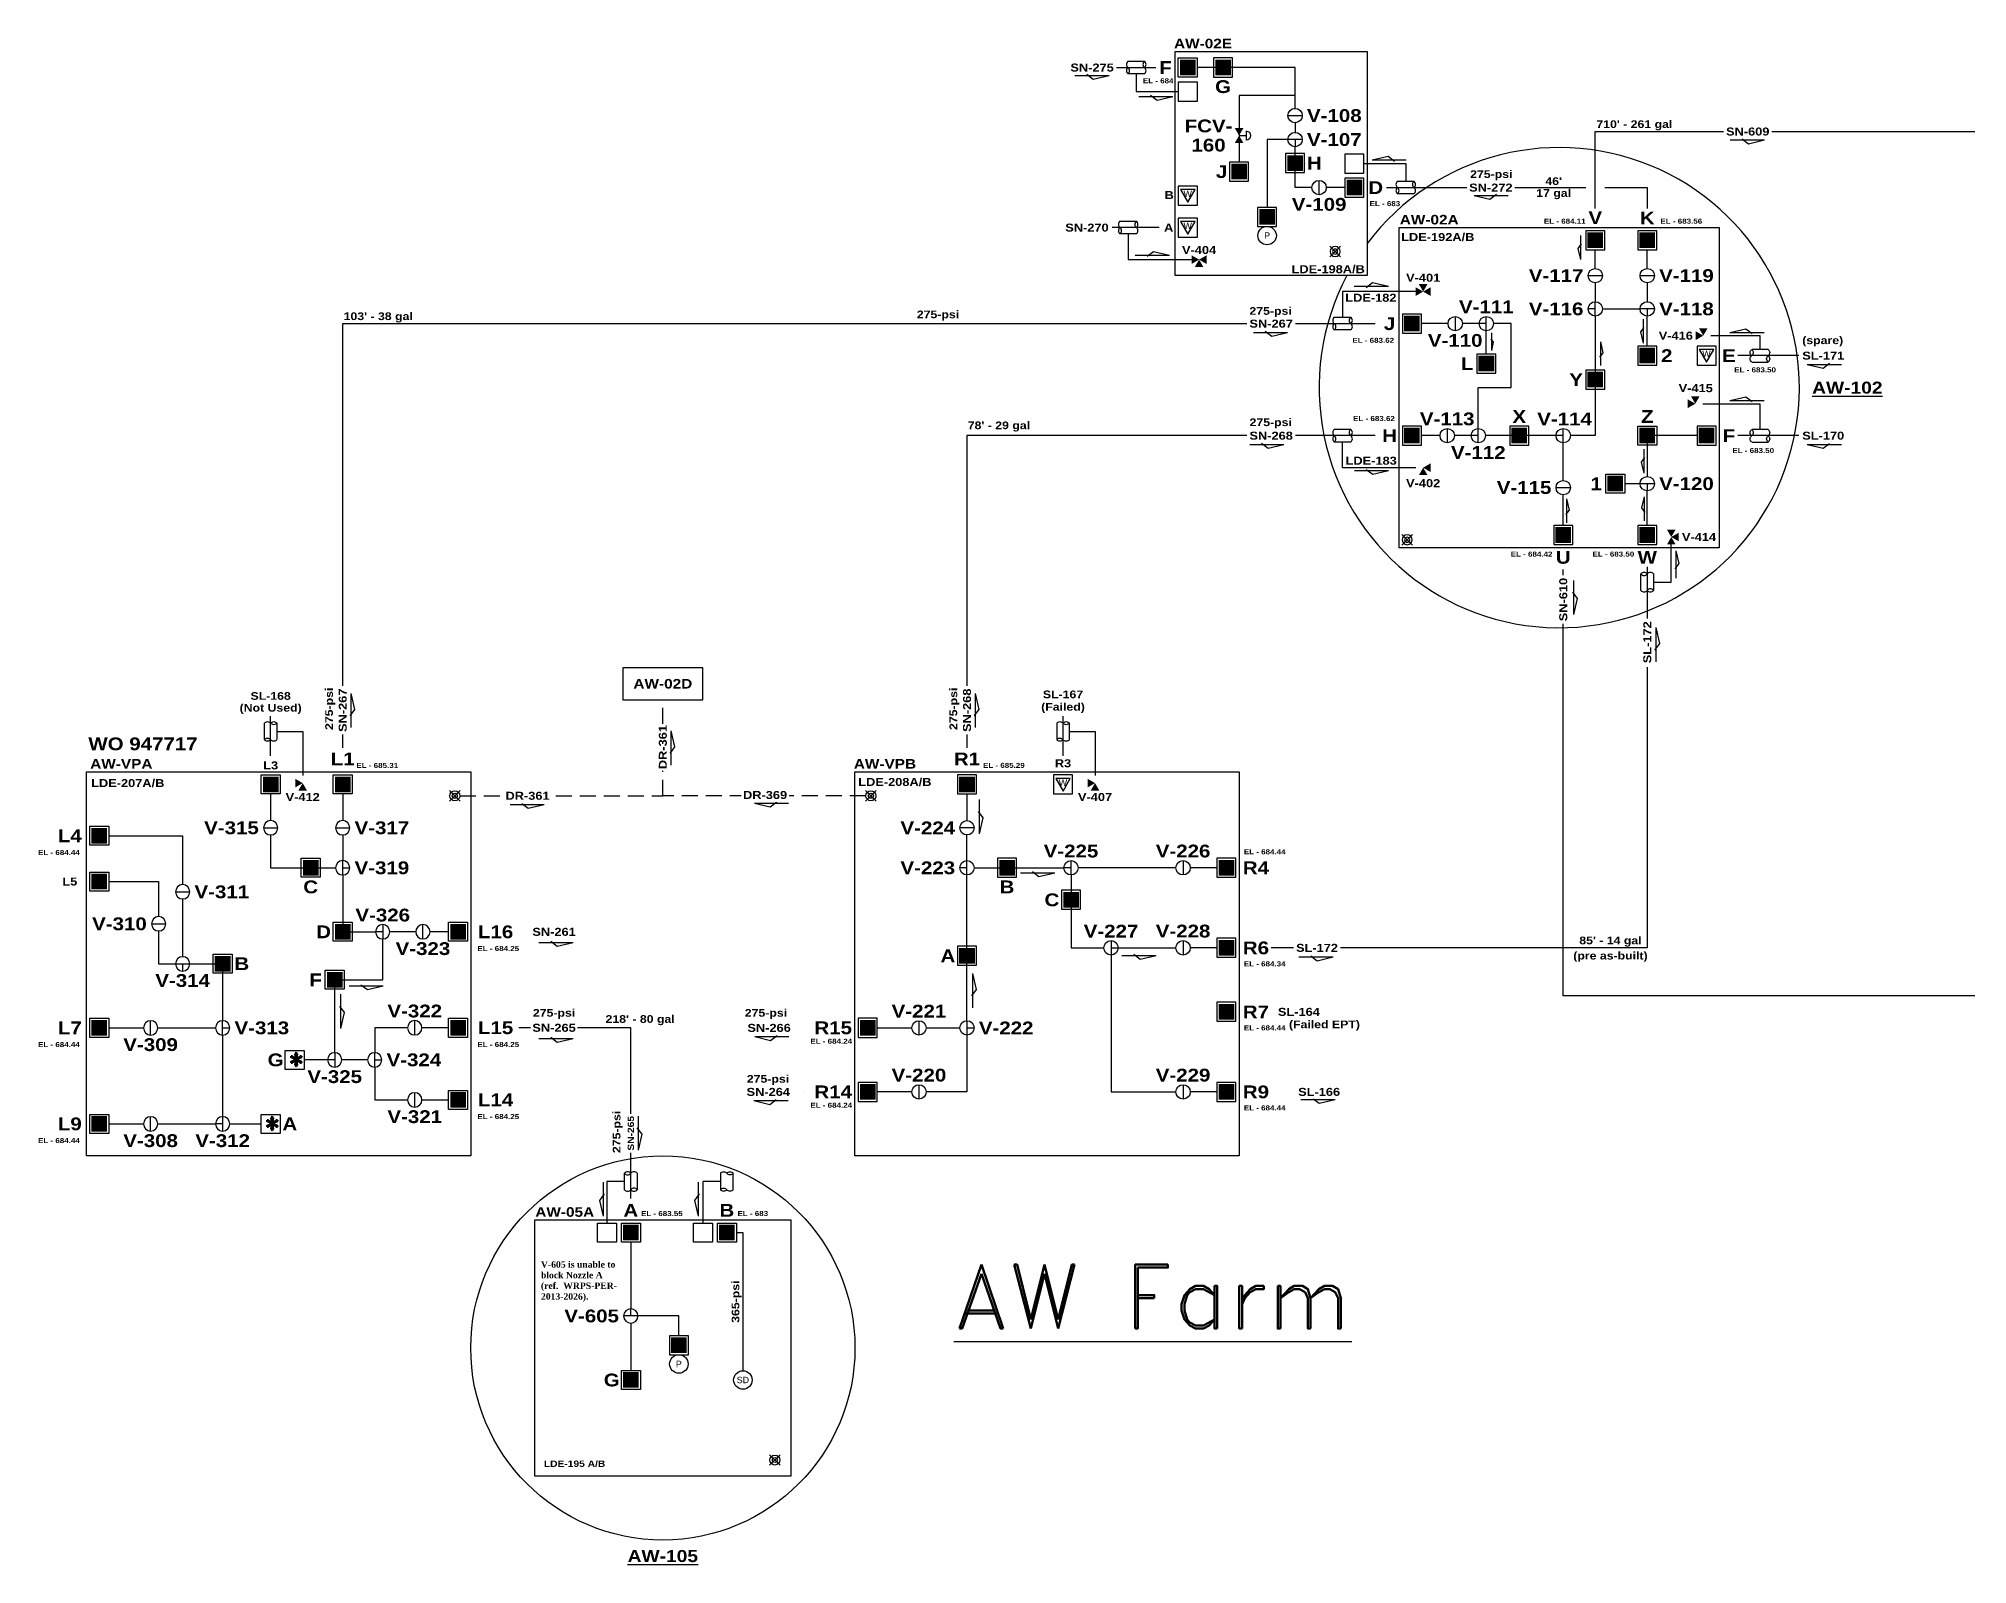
# Model space of a CAD drawing. Header units: inches. Extents: x -64 to 68, y 27 to 69.
# Drawn here: x -63.96 to -33.83, y 26.83 to 50.67 of the extents above; entities that cross this region are included whole.
import ezdxf
from ezdxf.enums import TextEntityAlignment as Align

# ---------------------------------------------------------------- set-up
doc = ezdxf.new("R2010")
doc.units = ezdxf.units.IN
doc.header["$MEASUREMENT"] = 0
doc.linetypes.add('DASHED2', pattern=[0.375, 0.25, -0.125])
for name, color, linetype in [('Drain Route', 7, 'DASHED2'), ('Jumper', 7, 'Continuous'), ('Other Transfer Line', 7, 'Continuous'), ('Route - Direct Transfer', 1, 'Continuous'), ('Route - Phys Connected', 5, 'Continuous'), ('Structure - Other', 7, 'Continuous'), ('Symbols', 7, 'Continuous'), ('Text', 7, 'Continuous'), ('Text - Updated Line Volume', 7, 'Continuous'), ('TITLE', 7, 'Continuous'), ('Valve - Other- Not DVI Credited', 7, 'Continuous'), ('Valve - SS - DVI Credited', 5, 'Continuous'), ('Valve - SS - DVI Position Dependent', 1, 'Continuous')]:
    doc.layers.add(name, color=color, linetype=linetype)
doc.styles.add('DWG TEXT', font='')
doc.styles.add('DWG TEXT 2', font='arial.ttf')
doc.styles.add('ROMAND', font='ROMAND')
doc.styles.get("Standard").update_dxf_attribs({"font": 'arial.ttf'})
doc.styles.get('DWG TEXT').set_extended_font_data('Arial Black')

# ---------------------------------------------------------------- blocks, each defined once
blk = doc.blocks.new('Direction Arrow')
for p, q in [((0, 0), (-0.534, 0)), ((-0.248, -0.058), (-0.349, 0.018)), ((0, 0), (-0.248, -0.058))]:
    blk.add_line(p, q)
blk = doc.blocks.new('Floor Drain')
for p, q in [((-0.083, 0.083), (0.083, -0.083)), ((0.083, 0.083), (-0.083, -0.083))]:
    blk.add_line(p, q)
for radius in [0.0781, 0.0391]:
    blk.add_circle((0, 0), radius)
blk = doc.blocks.new('Connected Nozzle')
blk.add_hatch(color=256).paths.add_polyline_path([(-0.026, 0.026), (-0.026, 0.271), (-0.271, 0.271), (-0.271, 0.026)])
for p, q in [((0, 0.297), (-0.297, 0.297)), ((-0.297, 0.297), (-0.297, 0)), ((-0.297, 0), (0, 0)), ((0, 0), (0, 0.297))]:
    blk.add_line(p, q)
blk = doc.blocks.new('Encasement Drain')
for points in [[(-0.117, 0.068), (-0.117, -0.068), (0.117, -0.068), (0.117, 0.068)], [(0, 0), (-0.117, -0.068), (-0.117, 0.068)], [(0, 0), (-0.068, -0.117), (0.068, -0.117)]]:
    blk.add_solid(points)
blk = doc.blocks.new('Encasement Tee')
for p, q in [((0, 0.099), (0.257, 0.099)), ((0.257, -0.099), (0, -0.099))]:
    blk.add_line(p, q)
for centre, start, end in [((0.038, 0.049), 127.3019, 232.6981), ((0.295, 0.049), 127.3019, 232.6981), ((0.295, 0.049), 127.3019, 232.6981), ((0.22, 0.049), 307.3019, 52.6981), ((0.038, -0.049), 127.3019, 232.6981), ((-0.038, -0.049), 307.3019, 52.6981), ((0.22, -0.049), 307.3019, 52.6981)]:
    blk.add_arc(centre, 0.062, start, end)
blk = doc.blocks.new('Open Nozzle')
for p, q in [((0, 0.297), (-0.297, 0.297)), ((-0.297, 0.297), (-0.297, 0)), ((-0.297, 0), (0, 0)), ((0, 0), (0, 0.297))]:
    blk.add_line(p, q)
blk = doc.blocks.new('Flow Control Valve')
for p, q in [((-0.11, 0.071), (-0.11, -0.071)), ((0, 0), (-0.11, 0))]:
    blk.add_line(p, q)
blk.add_arc((-0.11, 0), 0.0707, 90, 270)
blk.add_solid([(0.068, -0.117), (-0.068, -0.117), (-0.068, 0.117), (0.068, 0.117)])
blk = doc.blocks.new('3-Way Valve')
for p, q in [((0, 0.112), (0, -0.112)), ((0, 0), (0.112, 0))]:
    blk.add_line(p, q)
blk.add_circle((0, 0), 0.112)
blk = doc.blocks.new('Slurry Distributor')
blk.add_circle((0, 0), 0.144)
at = {"style": 'DWG TEXT 2'}
blk.add_text('SD', height=0.1, dxfattribs=at).set_placement((0, 0), align=Align.MIDDLE)
blk = doc.blocks.new('Pump')
blk.add_circle((0, 0), 0.144)
at = {"style": 'DWG TEXT 2'}
blk.add_text('P', height=0.1, dxfattribs=at).set_placement((0, 0), align=Align.MIDDLE)
blk = doc.blocks.new('2-Way Valve')
blk.add_line((0, 0.112), (0, -0.112))
blk.add_circle((0, 0), 0.112)
blk = doc.blocks.new('Process Blank')
for p, q in [((0, 0.297), (-0.297, 0.297)), ((-0.297, 0.297), (-0.297, 0)), ((-0.297, 0), (0, 0)), ((0, 0), (0, 0.297))]:
    blk.add_line(p, q)
at = {"style": 'ROMAND'}
blk.add_text('*', height=0.375, dxfattribs=at).set_placement((-0.301, -0.114))
blk = doc.blocks.new('Isolation Blank')
for p, q in [((0, 0.297), (-0.297, 0.297)), ((-0.297, 0.297), (-0.297, 0)), ((-0.297, 0), (0, 0)), ((-0.035, 0.244), (-0.263, 0.244)), ((-0.263, 0.244), (-0.149, 0.046)), ((-0.149, 0.046), (-0.035, 0.244)), ((0, 0), (0, 0.297))]:
    blk.add_line(p, q)

msp = doc.modelspace()

# ---------------------------------------------------------------- linework, layer by layer
for p, q in [((-41.348, 45.74), (-41.348, 46.104)), ((-52.019, 34.216), (-52.019, 34.216))]:
    msp.add_line(p, q)
msp.add_arc((-40.209, 45.216), 3.75, 152.1819, 191.537)
at = {"layer": 'Drain Route', "color": 7}
for points in [[(-57.381, 38.841), (-54.209, 38.841), (-54.209, 40.341)], [(-51.037, 38.841), (-54.209, 38.841)]]:
    msp.add_lwpolyline(points, dxfattribs=at)
at = {"layer": 'Jumper'}
for points in [[(-47.123, 50.216), (-46.509, 50.216)], [(-44.334, 49.578), (-44.334, 50.216), (-45.861, 50.216)], [(-44.334, 49.779), (-45.209, 49.779), (-45.209, 48.74)], [(-44.334, 49.354), (-44.334, 49.203)], [(-44.446, 49.091), (-44.771, 49.091), (-44.771, 48.033)], [(-44.071, 48.341), (-44.334, 48.341), (-44.334, 48.979)], [(-43.556, 48.341), (-43.847, 48.341)], [(-38.834, 47.078), (-38.834, 47.369)], [(-38.834, 46.854), (-38.834, 46.557)], [(-42.071, 44.466), (-42.361, 44.466)], [(-38.056, 44.466), (-38.834, 44.466), (-38.834, 43.828)], [(-38.946, 43.716), (-39.185, 43.716)], [(-40.146, 43.064), (-40.146, 43.542)], [(-38.834, 43.064), (-38.834, 43.604)], [(-38.834, 42.416), (-38.834, 41.608)], [(-38.834, 40.851), (-38.834, 36.466), (-44.709, 36.466)], [(-60.334, 38.869), (-60.334, 38.453)], [(-49.459, 38.869), (-49.459, 38.453)], [(-62.861, 38.216), (-61.709, 38.216), (-61.709, 37.453)], [(-49.459, 37.828), (-49.459, 38.229)], [(-49.347, 37.716), (-47.946, 37.716)], [(-46.196, 37.716), (-47.722, 37.716)], [(-45.556, 37.716), (-45.972, 37.716)], [(-62.861, 37.501), (-62.084, 37.501), (-62.084, 36.953)], [(-49.459, 35.328), (-49.459, 37.604)], [(-47.834, 37.604), (-47.834, 36.466), (-47.321, 36.466)], [(-61.709, 37.229), (-61.709, 36.328)], [(-62.084, 36.729), (-62.084, 36.216), (-61.821, 36.216)], [(-57.556, 36.716), (-57.844, 36.716)], [(-47.097, 36.466), (-46.196, 36.466)], [(-45.556, 36.466), (-45.972, 36.466)], [(-61.597, 36.216), (-61.084, 36.216), (-61.084, 35.328)], [(-47.209, 36.354), (-47.209, 34.216), (-46.196, 34.216)], [(-62.861, 35.216), (-62.321, 35.216)], [(-62.097, 35.216), (-61.196, 35.216)], [(-61.084, 35.104), (-61.084, 33.828)], [(-50.861, 35.216), (-50.321, 35.216)], [(-50.097, 35.216), (-49.571, 35.216)], [(-49.459, 35.104), (-49.459, 34.216), (-50.097, 34.216)], [(-57.972, 34.091), (-57.556, 34.091)], [(-50.321, 34.216), (-50.861, 34.216)], [(-45.556, 34.216), (-45.972, 34.216)], [(-62.861, 33.716), (-62.321, 33.716)], [(-62.097, 33.716), (-61.196, 33.716)], [(-60.972, 33.716), (-60.482, 33.716)], [(-53.06, 32.018), (-52.959, 32.018), (-52.959, 29.86)], [(-53.959, 30.408), (-53.959, 30.716), (-54.597, 30.716)]]:
    msp.add_lwpolyline(points, dxfattribs=at)
at = {"layer": 'Other Transfer Line'}
msp.add_line((-46.459, 47.716), (-47.192, 47.716), dxfattribs=at)
for points in [[(-46.815, 50.119), (-46.815, 49.841), (-46.159, 49.841)], [(-43.259, 48.716), (-42.607, 48.716), (-42.607, 48.44)], [(-42.909, 48.341), (-41.652, 48.341)], [(-40.902, 48.341), (-39.796, 48.341)], [(-39.497, 48.341), (-38.834, 48.341), (-38.834, 48.016)], [(-46.942, 47.618), (-46.942, 47.216), (-45.951, 47.216)], [(-42.451, 46.716), (-43.593, 46.716), (-43.593, 46.315)], [(-37.842, 46.028), (-37.074, 46.028), (-37.074, 45.814)], [(-36.466, 45.716), (-37.421, 45.716)], [(-37.967, 44.965), (-37.074, 44.965), (-37.074, 44.564)], [(-43.084, 44.466), (-49.459, 44.466), (-49.459, 39.591)], [(-42.451, 43.966), (-43.593, 43.966), (-43.593, 44.368)], [(-36.466, 44.466), (-37.421, 44.466)], [(-38.735, 42.178), (-38.459, 42.178), (-38.459, 42.766)], [(-28.252, 35.716), (-40.146, 35.716), (-40.146, 42.376)], [(-60.334, 39.466), (-60.334, 40.085)], [(-47.959, 39.466), (-47.959, 40.085)], [(-60.235, 39.847), (-59.834, 39.847), (-59.834, 39.157)], [(-47.86, 39.847), (-47.459, 39.847), (-47.459, 39.157)], [(-54.808, 32.816), (-55.084, 32.816), (-55.084, 32.166)], [(-53.307, 32.816), (-53.584, 32.816), (-53.584, 32.166)]]:
    msp.add_lwpolyline(points, dxfattribs=at)
at = {"layer": 'Route - Direct Transfer'}
for points in [[(-39.646, 48.016), (-39.646, 49.216), (-33.209, 49.216), (-33.209, 37.216), (-28.252, 37.216)], [(-39.646, 47.078), (-39.646, 47.369)], [(-39.646, 46.854), (-39.646, 46.557)], [(-41.946, 46.216), (-42.361, 46.216)], [(-41.46, 46.216), (-41.722, 46.216)], [(-41.473, 44.578), (-41.473, 45.216), (-40.959, 45.216), (-40.959, 46.216), (-41.236, 46.216)], [(-39.646, 46.334), (-39.646, 44.466), (-40.035, 44.466)], [(-40.258, 44.466), (-41.361, 44.466)], [(-59.209, 38.869), (-59.209, 38.453)], [(-59.209, 38.229), (-59.209, 37.828)], [(-59.209, 37.604), (-59.209, 36.716), (-58.696, 36.716)], [(-59.334, 34.828), (-59.334, 35.966), (-58.584, 35.966), (-58.584, 36.604)], [(-58.196, 35.217), (-58.709, 35.217), (-58.709, 34.828)], [(-57.556, 35.217), (-57.972, 35.217)], [(-54.709, 32.551), (-54.709, 35.217), (-56.459, 35.217)], [(-58.821, 34.716), (-59.222, 34.716)], [(-54.709, 31.869), (-54.709, 30.828)], [(-54.709, 30.604), (-54.709, 29.865)]]:
    msp.add_lwpolyline(points, dxfattribs=at)
at = {"layer": 'Route - Phys Connected'}
for p, q in [((-39.535, 46.446), (-38.946, 46.446)), ((-38.834, 45.865), (-38.834, 46.334)), ((-40.146, 43.766), (-40.146, 44.354)), ((-52.209, 32.216), (-52.209, 28.216))]:
    msp.add_line(p, q, dxfattribs=at)
for points in [[(-42.709, 42.716), (-42.709, 47.716), (-37.709, 47.716), (-37.709, 42.716)], [(-63.209, 39.216), (-57.209, 39.216), (-57.209, 33.216), (-63.209, 33.216)], [(-56.209, 32.216), (-52.209, 32.216), (-52.209, 28.216), (-56.209, 28.216)], [(-56.209, 28.216), (-56.209, 32.216), (-52.209, 32.216), (-52.209, 28.216)]]:
    msp.add_lwpolyline(points, close=True, dxfattribs=at)
for points in [[(-41.585, 44.466), (-41.847, 44.466)], [(-60.334, 38.229), (-60.334, 37.716), (-59.321, 37.716)], [(-58.068, 36.716), (-58.472, 36.716)], [(-59.446, 34.716), (-59.81, 34.716)], [(-58.709, 34.604), (-58.709, 34.091), (-58.196, 34.091)]]:
    msp.add_lwpolyline(points, dxfattribs=at)
at = {"layer": 'Structure - Other'}
for points in [[(-46.209, 50.466), (-43.209, 50.466), (-43.209, 46.966), (-46.209, 46.966)], [(-53.584, 40.841), (-54.834, 40.841), (-54.834, 40.341), (-53.584, 40.341)], [(-51.209, 39.216), (-45.209, 39.216), (-45.209, 33.216), (-51.209, 33.216)]]:
    msp.add_lwpolyline(points, close=True, dxfattribs=at)
at = {"layer": 'Symbols'}
for points in [[(-55.232, 32.166), (-54.935, 32.166), (-54.935, 31.869), (-55.232, 31.869)], [(-53.732, 32.166), (-53.435, 32.166), (-53.435, 31.869), (-53.732, 31.869)]]:
    msp.add_lwpolyline(points, close=True, dxfattribs=at)

# ---------------------------------------------------------------- block references
at = {"layer": 'Route - Direct Transfer'}
for p in [(-39.498, 47.369), (-42.361, 46.068), (-39.498, 45.193), (-40.685, 44.318)]:
    msp.add_blockref('Connected Nozzle', p, dxfattribs=at)
at = {"layer": 'Route - Direct Transfer', "xscale": -1}
for p in [(-59.357, 38.869), (-59.357, 36.568), (-59.482, 35.818), (-57.556, 35.068)]:
    msp.add_blockref('Connected Nozzle', p, dxfattribs=at)
at = {"layer": 'Route - Direct Transfer', "xscale": -1, "rotation": 180}
for p in [(-54.56, 32.166), (-54.56, 29.865)]:
    msp.add_blockref('Connected Nozzle', p, dxfattribs=at)
at = {"layer": 'Route - Phys Connected'}
msp.add_blockref('Connected Nozzle', (-38.685, 45.568), dxfattribs=at)
at = {"layer": 'Route - Phys Connected', "xscale": -1}
for name, p in [('Connected Nozzle', (-59.857, 37.568)), ('Process Blank', (-60.107, 34.568))]:
    msp.add_blockref(name, p, dxfattribs=at)
at = {"layer": 'Symbols'}
for name, p in [('Encasement Tee', (-46.944, 50.215)), ('Connected Nozzle', (-45.31, 50.068)), ('Direction Arrow', (-47.238, 50.089)), ('Direction Arrow', (-46.243, 49.76)), ('Open Nozzle', (-45.861, 49.693)), ('Connected Nozzle', (-44.185, 48.574)), ('Open Nozzle', (-43.259, 48.568)), ('Direction Arrow', (-37.003, 49.079)), ('Connected Nozzle', (-45.06, 48.443)), ('Isolation Blank', (-45.861, 48.068)), ('Connected Nozzle', (-43.259, 48.193)), ('Encasement Tee', (-42.735, 48.341)), ('Connected Nozzle', (-44.623, 47.735)), ('Encasement Tee', (-47.07, 47.716)), ('Isolation Blank', (-45.861, 47.568)), ('Pump', (-44.771, 47.591)), ('Connected Nozzle', (-38.685, 47.369)), ('Direction Arrow', (-44.451, 46.074)), ('Encasement Tee', (-43.722, 46.216)), ('Isolation Blank', (-37.759, 45.568)), ('Connected Nozzle', (-41.199, 45.443)), ('Connected Nozzle', (-42.361, 44.318)), ('Connected Nozzle', (-37.759, 44.318)), ('Direction Arrow', (-44.508, 44.323)), ('Encasement Tee', (-43.722, 44.466)), ('Encasement Drain', (-42.334, 43.966)), ('Direction Arrow', (-42.874, 43.915)), ('Connected Nozzle', (-39.998, 42.766)), ('Connected Nozzle', (-38.685, 42.766)), ('Connected Nozzle', (-49.31, 38.869)), ('Isolation Blank', (-47.81, 38.869)), ('Floor Drain', (-57.459, 38.841)), ('Floor Drain', (-50.959, 38.841)), ('Direction Arrow', (-56.062, 38.699)), ('Connected Nozzle', (-48.685, 37.568)), ('Connected Nozzle', (-45.259, 37.568)), ('Direction Arrow', (-48.088, 37.633)), ('Connected Nozzle', (-47.685, 37.068)), ('Direction Arrow', (-55.611, 36.545)), ('Connected Nozzle', (-49.31, 36.193)), ('Connected Nozzle', (-45.259, 36.318)), ('Direction Arrow', (-46.506, 36.342)), ('Direction Arrow', (-43.742, 36.318)), ('Direction Arrow', (-58.576, 35.866)), ('Connected Nozzle', (-45.259, 35.318)), ('Connected Nozzle', (-50.861, 35.068)), ('Direction Arrow', (-55.611, 35.045)), ('Connected Nozzle', (-50.861, 34.068)), ('Connected Nozzle', (-45.259, 34.068)), ('Direction Arrow', (-43.71, 34.091)), ('Pump', (-53.959, 29.966)), ('Slurry Distributor', (-52.959, 29.716)), ('Floor Drain', (-52.459, 28.466))]:
    msp.add_blockref(name, p, dxfattribs=at)
at = {"layer": 'Symbols', "xscale": -1}
for name, p in [('Connected Nozzle', (-46.159, 50.068)), ('Flow Control Valve', (-45.209, 49.154)), ('Direction Arrow', (-41.539, 48.218)), ('Encasement Drain', (-45.834, 47.216)), ('Encasement Tee', (-36.946, 45.715)), ('Direction Arrow', (-36.337, 45.578)), ('Encasement Tee', (-36.946, 44.465)), ('Direction Arrow', (-36.337, 44.328)), ('Floor Drain', (-42.584, 42.841)), ('Connected Nozzle', (-60.482, 38.869)), ('Direction Arrow', (-52.779, 38.728)), ('Connected Nozzle', (-63.159, 38.068)), ('Connected Nozzle', (-63.159, 37.352)), ('Connected Nozzle', (-57.556, 36.568)), ('Connected Nozzle', (-61.232, 36.069)), ('Connected Nozzle', (-63.159, 35.068)), ('Direction Arrow', (-52.774, 35.079)), ('Connected Nozzle', (-57.556, 33.943)), ('Direction Arrow', (-52.787, 34.079)), ('Connected Nozzle', (-63.159, 33.568)), ('Process Blank', (-60.482, 33.568))]:
    msp.add_blockref(name, p, dxfattribs=at)
at = {"layer": 'Symbols'}
for name, p, rotation in [('Direction Arrow', (-43.131, 48.773), 180), ('Encasement Drain', (-37.959, 46.028), 180), ('Direction Arrow', (-37.543, 46.079), 180), ('Encasement Drain', (-38.084, 44.965), 180), ('Direction Arrow', (-37.543, 45.017), 180), ('Encasement Tee', (-38.834, 42.049), 90), ('Direction Arrow', (-38.701, 41.467), 90.00000000000001), ('Direction Arrow', (-59.082, 40.439), 90.00000000000001), ('Direction Arrow', (-49.333, 40.439), 90), ('Direction Arrow', (-54.084, 39.853), 90), ('Encasement Drain', (-59.834, 39.039), 270), ('Encasement Drain', (-47.459, 39.039), 270), ('Direction Arrow', (-49.372, 36.064), 90.00000000000001), ('Encasement Tee', (-54.709, 32.945), 270), ('Direction Arrow', (-55.136, 32.274), 270), ('Direction Arrow', (-53.653, 32.274), 270), ('Connected Nozzle', (-54.107, 30.408), 180)]:
    msp.add_blockref(name, p, dxfattribs=dict(at, rotation=rotation))
at = {"layer": 'Symbols', "xscale": -1}
for name, p, rotation in [('Direction Arrow', (-46.297, 47.28), 180), ('Floor Drain', (-43.709, 47.341), 180), ('Direction Arrow', (-42.876, 46.794), 180), ('Encasement Drain', (-42.334, 46.716), 180), ('Connected Nozzle', (-38.685, 44.615), 180), ('Connected Nozzle', (-39.185, 43.865), 180), ('Encasement Drain', (-38.459, 42.883), 90), ('Direction Arrow', (-39.98, 41.672), 90), ('Encasement Tee', (-60.334, 39.975), 90), ('Encasement Tee', (-47.959, 39.975), 90), ('Direction Arrow', (-49.263, 38.249), 90), ('Direction Arrow', (-59.237, 35.207), 90), ('Direction Arrow', (-54.591, 33.305), 90), ('Encasement Tee', (-53.209, 32.945), 90), ('Connected Nozzle', (-53.06, 32.166), 180)]:
    msp.add_blockref(name, p, dxfattribs=dict(at, rotation=rotation))
at = {"layer": 'Symbols'}
for p, xscale, yscale, zscale, rotation in [((-39.873, 47.218), 0.7, 0.7, 0.7, 270), ((-38.893, 45.912), 0.7, 0.7, 0.7, 270), ((-41.264, 45.794), -0.5249999999999999, 0.5249999999999999, 0.5249999999999999, 90), ((-39.566, 45.934), 0.7, 0.7, 0.7, 90), ((-38.883, 43.881), 0.7, 0.7, 0.7, 270), ((-40.097, 43.477), 0.7, 0.7, 0.7, 90), ((-38.883, 43.512), -0.7, 0.7, 0.7, 270), ((-38.389, 42.666), 0.8, 0.8, 0.8, 90.00000000000001)]:
    msp.add_blockref('Direction Arrow', p, dxfattribs=dict(at, xscale=xscale, yscale=yscale, zscale=zscale, rotation=rotation))
at = {"layer": 'Valve - Other- Not DVI Credited'}
for name, p, rotation in [('2-Way Valve', (-44.334, 49.466), 90), ('3-Way Valve', (-44.334, 49.091), 270), ('2-Way Valve', (-43.959, 48.341), 180), ('2-Way Valve', (-39.646, 46.966), 90)]:
    msp.add_blockref(name, p, dxfattribs=dict(at, rotation=rotation))
msp.add_blockref('2-Way Valve', (-41.834, 46.216), dxfattribs=at)
at = {"layer": 'Valve - Other- Not DVI Credited', "xscale": -1}
for name, p, rotation in [('2-Way Valve', (-59.209, 38.341), 90), ('2-Way Valve', (-61.709, 37.341), 90), ('2-Way Valve', (-62.084, 36.841), 90), ('3-Way Valve', (-61.709, 36.216), 90), ('2-Way Valve', (-62.209, 35.216), 180), ('3-Way Valve', (-61.084, 35.216), 180), ('2-Way Valve', (-62.209, 33.716), 180), ('3-Way Valve', (-54.709, 30.716), 270)]:
    msp.add_blockref(name, p, dxfattribs=dict(at, rotation=rotation))
msp.add_blockref('3-Way Valve', (-61.084, 33.716), dxfattribs=at)
at = {"layer": 'Valve - SS - DVI Credited'}
for name, p, rotation in [('2-Way Valve', (-38.834, 46.966), 90), ('3-Way Valve', (-39.646, 46.446), 180), ('3-Way Valve', (-38.834, 46.446), 270), ('3-Way Valve', (-41.348, 46.216), 180), ('3-Way Valve', (-41.473, 44.466), 180), ('3-Way Valve', (-40.146, 44.466), 180), ('2-Way Valve', (-40.146, 43.654), 90), ('3-Way Valve', (-38.834, 43.716), 270), ('2-Way Valve', (-49.459, 38.341), 270), ('3-Way Valve', (-49.459, 37.716), 180), ('3-Way Valve', (-47.834, 37.716), 180)]:
    msp.add_blockref(name, p, dxfattribs=dict(at, rotation=rotation))
for name, p in [('2-Way Valve', (-41.959, 44.466)), ('2-Way Valve', (-46.084, 37.716)), ('3-Way Valve', (-47.209, 36.466)), ('2-Way Valve', (-46.084, 36.466)), ('2-Way Valve', (-50.209, 35.216)), ('3-Way Valve', (-49.459, 35.216)), ('2-Way Valve', (-50.209, 34.216)), ('2-Way Valve', (-46.084, 34.216))]:
    msp.add_blockref(name, p, dxfattribs=at)
at = {"layer": 'Valve - SS - DVI Credited', "xscale": -1}
for p, rotation in [((-60.334, 38.341), 90), ((-57.956, 36.716), 180), ((-58.084, 35.217), 180), ((-58.084, 34.091), 180)]:
    msp.add_blockref('2-Way Valve', p, dxfattribs=dict(at, rotation=rotation))
at = {"layer": 'Valve - SS - DVI Position Dependent', "xscale": -1, "rotation": 180}
for p in [(-59.209, 37.716), (-58.709, 34.716)]:
    msp.add_blockref('3-Way Valve', p, dxfattribs=at)
at = {"layer": 'Valve - SS - DVI Position Dependent', "xscale": -1}
for p in [(-58.584, 36.716), (-59.334, 34.716)]:
    msp.add_blockref('3-Way Valve', p, dxfattribs=at)

# ---------------------------------------------------------------- texts
at = {"layer": 'Jumper', "style": 'DWG TEXT'}
for s, p in [('B', (-48.834, 37.418)), ('C', (-48.132, 37.216))]:
    msp.add_text(s, height=0.2, dxfattribs=at).set_placement(p, align=Align.MIDDLE_CENTER)
at = {"layer": 'Symbols'}
for p in [(-46.077, 48.195), (-46.077, 47.695), (-37.975, 45.695), (-48.026, 38.996)]:
    msp.add_text('W', height=0.1, dxfattribs=at).set_placement(p)
at = {"layer": 'Text', "style": 'DWG TEXT'}
for s, height, p in [('AW-02E', 0.15, (-45.772, 50.591)), ('SN-275', 0.125, (-47.505, 50.216)), ('EL - 684', 0.078, (-46.473, 50.009)), ('FCV-', 0.2, (-45.686, 49.304)), ('160', 0.2, (-45.686, 49.004)), ('EL - 683', 0.078, (-42.932, 48.09)), ('AW-02A', 0.15, (-42.24, 47.84)), ('SN-270', 0.125, (-47.585, 47.716)), ('EL - 684.11', 0.078, (-40.122, 47.816)), ('EL - 683.56', 0.078, (-38.302, 47.816)), ('V-404', 0.125, (-45.834, 47.366)), ('V-117', 0.2, (-40.258, 46.966)), ('V-119', 0.2, (-38.222, 46.966)), ('LDE-182', 0.125, (-43.151, 46.62)), ('V-111', 0.2, (-41.348, 46.478)), ('V-116', 0.2, (-40.258, 46.446)), ('V-118', 0.2, (-38.222, 46.446)), ('EL - 683.62', 0.078, (-43.114, 45.955)), ('V-110', 0.2, (-41.834, 45.954)), ('EL - 683.50', 0.078, (-37.15, 45.494)), ('EL - 683.62', 0.078, (-43.102, 44.734)), ('V-113', 0.2, (-41.959, 44.728)), ('V-114', 0.2, (-40.126, 44.726)), ('V-112', 0.2, (-41.473, 44.204)), ('LDE-183', 0.125, (-43.146, 44.075)), ('EL - 683.50', 0.078, (-37.179, 44.234)), ('V-115', 0.2, (-40.758, 43.654)), ('V-120', 0.2, (-38.222, 43.716)), ('EL - 684.42', 0.078, (-40.641, 42.616)), ('EL - 683.50', 0.078, (-39.363, 42.616)), ('AW-02D', 0.15, (-54.209, 40.591)), ('AW-VPA', 0.15, (-62.666, 39.34)), ('EL - 685.31', 0.078, (-58.669, 39.315)), ('AW-VPB', 0.15, (-50.74, 39.34)), ('EL - 685.29', 0.078, (-48.883, 39.316)), ('V-412', 0.125, (-59.834, 38.822)), ('V-407', 0.125, (-47.459, 38.822)), ('L4', 0.2, (-63.471, 38.216)), ('V-315', 0.2, (-60.946, 38.341)), ('V-317', 0.2, (-58.597, 38.341)), ('V-224', 0.2, (-50.071, 38.341)), ('EL - 684.44', 0.078, (-63.641, 37.955)), ('V-225', 0.2, (-47.834, 37.978)), ('V-226', 0.2, (-46.084, 37.978)), ('EL - 684.44', 0.078, (-44.809, 37.966)), ('V-319', 0.2, (-58.597, 37.716)), ('V-223', 0.2, (-50.071, 37.716)), ('R4', 0.2, (-44.946, 37.716)), ('L5', 0.125, (-63.471, 37.501)), ('V-311', 0.2, (-61.097, 37.341)), ('V-326', 0.2, (-58.584, 36.978)), ('V-310', 0.2, (-62.696, 36.841)), ('L16', 0.2, (-56.821, 36.716)), ('V-227', 0.2, (-47.209, 36.728)), ('V-228', 0.2, (-46.084, 36.728)), ('V-323', 0.2, (-57.956, 36.454)), ('EL - 684.25', 0.078, (-56.779, 36.455)), ('R6', 0.2, (-44.946, 36.465)), ('V-314', 0.2, (-61.709, 35.956)), ('V-322', 0.2, (-58.084, 35.479)), ('V-221', 0.2, (-50.209, 35.478)), ('R7', 0.2, (-44.946, 35.465)), ('L7', 0.2, (-63.471, 35.216)), ('V-313', 0.2, (-60.472, 35.216)), ('L15', 0.2, (-56.821, 35.217)), ('R15', 0.2, (-51.548, 35.216)), ('V-222', 0.2, (-48.847, 35.216)), ('EL - 684.44', 0.078, (-63.641, 34.955)), ('V-309', 0.2, (-62.209, 34.954)), ('EL - 684.25', 0.078, (-56.779, 34.956)), ('EL - 684.24', 0.078, (-51.579, 35.007)), ('V-324', 0.2, (-58.097, 34.716)), ('V-325', 0.2, (-59.334, 34.454)), ('V-220', 0.2, (-50.209, 34.478)), ('V-229', 0.2, (-46.084, 34.478)), ('L14', 0.2, (-56.821, 34.091)), ('EL - 684.24', 0.078, (-51.579, 34.007)), ('R14', 0.2, (-51.548, 34.216)), ('R9', 0.2, (-44.946, 34.216)), ('L9', 0.2, (-63.471, 33.716)), ('V-321', 0.2, (-58.084, 33.829)), ('EL - 684.25', 0.078, (-56.779, 33.83)), ('EL - 684.44', 0.078, (-44.809, 33.966)), ('EL - 684.44', 0.078, (-63.641, 33.455)), ('V-308', 0.2, (-62.209, 33.454)), ('V-312', 0.2, (-61.084, 33.454)), ('AW-05A', 0.15, (-55.741, 32.34))]:
    msp.add_text(s, height=height, dxfattribs=at).set_placement(p, align=Align.MIDDLE)
for s, height, p in [('F', 0.2, (-46.359, 50.216)), ('G', 0.2, (-45.459, 49.918)), ('V-108', 0.2, (-43.722, 49.466)), ('V-107', 0.2, (-43.722, 49.091)), ('H', 0.2, (-44.035, 48.723)), ('J', 0.2, (-45.482, 48.591)), ('B', 0.125, (-46.301, 48.224)), ('D', 0.2, (-43.076, 48.341)), ('SN-272', 0.125, (-41.277, 48.341)), ('V-109', 0.2, (-43.959, 48.079)), ('V', 0.2, (-39.646, 47.87)), ('K', 0.2, (-38.834, 47.866)), ('A', 0.125, (-46.309, 47.716)), ('LDE-198A/B', 0.125, (-43.817, 47.066)), ('V-401', 0.125, (-42.334, 46.933)), ('J', 0.2, (-42.859, 46.216)), ('V-416', 0.125, (-38.388, 46.028)), ('2', 0.2, (-38.53, 45.716)), ('E', 0.2, (-37.559, 45.716)), ('L', 0.2, (-41.647, 45.591)), ('SL-171', 0.125, (-36.086, 45.716)), ('Y', 0.2, (-39.945, 45.341)), ('V-415', 0.125, (-38.077, 45.208)), ('%%UAW-102', 0.1875, (-35.709, 45.216)), ('X', 0.2, (-40.834, 44.765)), ('Z', 0.2, (-38.834, 44.765)), ('H', 0.2, (-42.859, 44.466)), ('F', 0.2, (-37.559, 44.466)), ('SL-170', 0.125, (-36.086, 44.466)), ('V-402', 0.125, (-42.334, 43.724)), ('1', 0.2, (-39.632, 43.713)), ('V-414', 0.125, (-38.026, 42.883)), ('U', 0.2, (-40.146, 42.566)), ('W', 0.2, (-38.834, 42.566)), ('L1', 0.2, (-59.209, 39.416)), ('R1', 0.2, (-49.459, 39.416)), ('L3', 0.125, (-60.334, 39.316)), ('R3', 0.125, (-47.959, 39.349)), ('LDE-208A/B', 0.125, (-50.585, 39.057)), ('C', 0.2, (-59.709, 37.418)), ('D', 0.2, (-59.507, 36.716)), ('B', 0.2, (-60.785, 36.218)), ('A', 0.2, (-49.757, 36.341)), ('F', 0.2, (-59.632, 35.966)), ('G', 0.2, (-60.257, 34.716)), ('A', 0.2, (-60.035, 33.716)), ('A', 0.2, (-54.709, 32.366)), ('EL - 683.55', 0.078, (-54.224, 32.316)), ('B', 0.2, (-53.209, 32.366)), ('EL - 683', 0.078, (-52.804, 32.316)), ('V-605', 0.2, (-55.321, 30.716)), ('G', 0.2, (-55.007, 29.716)), ('%%UAW-105', 0.1875, (-54.209, 26.966))]:
    msp.add_text(s, height=height, dxfattribs=at).set_placement(p, align=Align.MIDDLE_CENTER)
for s, p in [('LDE-192A/B', (-41.534, 47.506)), ('LDE-207A/B', (-61.994, 38.977))]:
    msp.add_text(s, height=0.125, dxfattribs=at).set_placement(p, align=Align.RIGHT)
msp.add_text('SL-172', height=0.125, rotation=90, dxfattribs=at).set_placement((-38.834, 41.239), align=Align.MIDDLE_CENTER)
at = {"layer": 'Text', "color": 6, "style": 'DWG TEXT'}
msp.add_text('WO 947717', height=0.2, dxfattribs=at).set_placement((-62.328, 39.652), align=Align.MIDDLE)
at = {"layer": 'Text', "style": 'DWG TEXT'}
msp.add_text('LDE-195 A/B', height=0.1, dxfattribs=at).set_placement((-56.067, 28.358))
at = {"layer": 'Text', "insert": (-56.113, 31.571), "char_height": 0.1, "attachment_point": 1, "style": 'DWG TEXT'}
msp.add_mtext_dynamic_manual_height_columns('\\pxsm1;{\\fTimes New Roman|b1|i0|c0|p18;V-605 is unable to block Nozzle A\\P(ref.  WRPS-PER-\\P2013-2026).}', width=1.40389, gutter_width=11.83, heights=[0.807], dxfattribs=at)
at = {"layer": 'Text - Updated Line Volume', "style": 'DWG TEXT'}
for s, p in [("710' - 261 gal", (-39.036, 49.316)), ('275-psi', (-41.27, 48.536)), ("46'", (-40.296, 48.441)), ('17 gal', (-40.296, 48.241)), ("103' - 38 gal", (-58.654, 46.316)), ('275-psi', (-49.912, 46.345)), ('(spare)', (-36.094, 45.941)), ("78' - 29 gal", (-48.96, 44.612)), ('SL-168', (-60.334, 40.4)), ('SL-167', (-47.959, 40.425)), ('(Not Used)', (-60.334, 40.201)), ('(Failed)', (-47.959, 40.216)), ("85' - 14 gal", (-39.409, 36.566)), ('(pre as-built)', (-39.409, 36.329)), ("218' - 80 gal", (-54.564, 35.339))]:
    msp.add_text(s, height=0.12, dxfattribs=at).set_placement(p, align=Align.MIDDLE)
msp.add_text('365-psi', height=0.12, rotation=90, dxfattribs=at).set_placement((-53.059, 30.939), align=Align.MIDDLE)
at = {"layer": 'TITLE', "style": 'ROMAND'}
msp.add_text('%%UAW Farm', height=1, dxfattribs=at).set_placement((-46.556, 31.018), align=Align.MIDDLE_CENTER)

# ---------------------------------------------------------------- wipeouts: each hides what was drawn before it
msp.add_wipeout([(-44.355, 35.358), (-43.627, 35.358), (-43.627, 35.575), (-44.355, 35.575)]).dxf.layer = 'Text'

# ---------------------------------------------------------------- next in the draw order: texts
at = {"layer": 'Text', "style": 'DWG TEXT'}
for s, height, p in [('EL - 684.44', 0.078, (-44.809, 35.216)), ('SL-164', 0.125, (-44.275, 35.466))]:
    msp.add_text(s, height=height, dxfattribs=at).set_placement(p, align=Align.MIDDLE)
at = {"layer": 'Text - Updated Line Volume', "style": 'DWG TEXT'}
msp.add_text('(Failed EPT)', height=0.12, dxfattribs=at).set_placement((-43.876, 35.256), align=Align.MIDDLE)

# ---------------------------------------------------------------- next in the draw order: wipeouts: each hides what was drawn before it
for points in [[(-37.642, 49.108), (-36.889, 49.108), (-36.889, 49.325), (-37.642, 49.325)], [(-45.086, 44.358), (-44.332, 44.358), (-44.332, 44.575), (-45.086, 44.575)], [(-40.038, 41.529), (-40.038, 42.282), (-40.255, 42.282), (-40.255, 41.529)], [(-49.35, 39.801), (-49.35, 40.554), (-49.567, 40.554), (-49.567, 39.801)], [(-56.693, 38.733), (-55.97, 38.733), (-55.97, 38.95), (-56.693, 38.95)], [(-52.982, 38.744), (-52.236, 38.744), (-52.236, 38.961), (-52.982, 38.961)], [(-56.271, 36.608), (-55.546, 36.608), (-55.546, 36.825), (-56.271, 36.825)], [(-44.355, 36.358), (-43.627, 36.358), (-43.627, 36.575), (-44.355, 36.575)], [(-56.271, 35.108), (-55.546, 35.108), (-55.546, 35.325), (-56.271, 35.325)], [(-52.926, 35.108), (-52.171, 35.108), (-52.171, 35.325), (-52.926, 35.325)], [(-52.939, 34.108), (-52.182, 34.108), (-52.182, 34.325), (-52.939, 34.325)], [(-44.322, 34.108), (-43.596, 34.108), (-43.596, 34.325), (-44.322, 34.325)], [(-54.622, 33.267), (-54.622, 33.87), (-54.796, 33.87), (-54.796, 33.267)]]:
    msp.add_wipeout(points).dxf.layer = 'Text'

# ---------------------------------------------------------------- next in the draw order: linework, layer by layer
at = {"layer": 'Route - Direct Transfer'}
msp.add_lwpolyline([(-59.209, 39.591), (-59.209, 46.216), (-43.084, 46.216)], dxfattribs=at)
at = {"layer": 'Route - Phys Connected'}
msp.add_circle((-54.209, 30.216), 3, dxfattribs=at)
msp.add_arc((-40.209, 45.216), 3.75, 191.537, 143.1301, dxfattribs=at)

# ---------------------------------------------------------------- next in the draw order: texts
at = {"layer": 'Text', "style": 'DWG TEXT'}
msp.add_text('SN-609', height=0.125, dxfattribs=at).set_placement((-37.265, 49.154), align=Align.CENTER)
for s, height, p in [('SN-268', 0.125, (-44.708, 44.466)), ('DR-361', 0.125, (-56.322, 38.841)), ('DR-369', 0.125, (-52.612, 38.853)), ('SN-261', 0.125, (-55.908, 36.716)), ('SL-172', 0.125, (-43.992, 36.466)), ('EL - 684.34', 0.078, (-44.809, 36.216)), ('SN-265', 0.125, (-55.908, 35.217)), ('SN-266', 0.125, (-52.549, 35.216)), ('SN-264', 0.125, (-52.562, 34.216)), ('SL-166', 0.125, (-43.959, 34.216))]:
    msp.add_text(s, height=height, dxfattribs=at).set_placement(p, align=Align.MIDDLE)
msp.add_text('SN-610', height=0.125, rotation=90, dxfattribs=at).set_placement((-40.084, 41.906), align=Align.CENTER)
msp.add_text('SN-268', height=0.125, rotation=90, dxfattribs=at).set_placement((-49.396, 39.838))
at = {"layer": 'Text', "linetype": 'Continuous', "style": 'DWG TEXT'}
msp.add_text('SN-265', height=0.1, rotation=90, dxfattribs=at).set_placement((-54.709, 33.569), align=Align.MIDDLE)
at = {"layer": 'Text - Updated Line Volume', "style": 'DWG TEXT'}
for p in [(-44.715, 44.66), (-55.908, 35.435), (-52.599, 35.435), (-52.567, 34.404)]:
    msp.add_text('275-psi', height=0.12, dxfattribs=at).set_placement(p, align=Align.MIDDLE)
for p in [(-49.657, 40.2), (-54.916, 33.591)]:
    msp.add_text('275-psi', height=0.12, rotation=90, dxfattribs=at).set_placement(p, align=Align.MIDDLE)

# ---------------------------------------------------------------- next in the draw order: wipeouts: each hides what was drawn before it
for points in [[(-45.085, 46.108), (-44.332, 46.108), (-44.332, 46.325), (-45.085, 46.325)], [(-59.1, 39.801), (-59.1, 40.554), (-59.317, 40.554), (-59.317, 39.801)], [(-54.1, 39.231), (-54.1, 39.954), (-54.317, 39.954), (-54.317, 39.231)]]:
    msp.add_wipeout(points).dxf.layer = 'Text'

# ---------------------------------------------------------------- next in the draw order: texts
at = {"layer": 'Text', "style": 'DWG TEXT'}
msp.add_text('SN-267', height=0.125, dxfattribs=at).set_placement((-44.708, 46.216), align=Align.MIDDLE)
msp.add_text('SN-267', height=0.125, rotation=90, dxfattribs=at).set_placement((-59.146, 39.838))
msp.add_text('DR-361', height=0.125, rotation=90, dxfattribs=at).set_placement((-54.209, 39.601), align=Align.MIDDLE)
at = {"layer": 'Text - Updated Line Volume', "style": 'DWG TEXT'}
msp.add_text('275-psi', height=0.12, dxfattribs=at).set_placement((-44.717, 46.399), align=Align.MIDDLE)
msp.add_text('275-psi', height=0.12, rotation=90, dxfattribs=at).set_placement((-59.407, 40.2), align=Align.MIDDLE)

doc.saveas('drawing.dxf')
